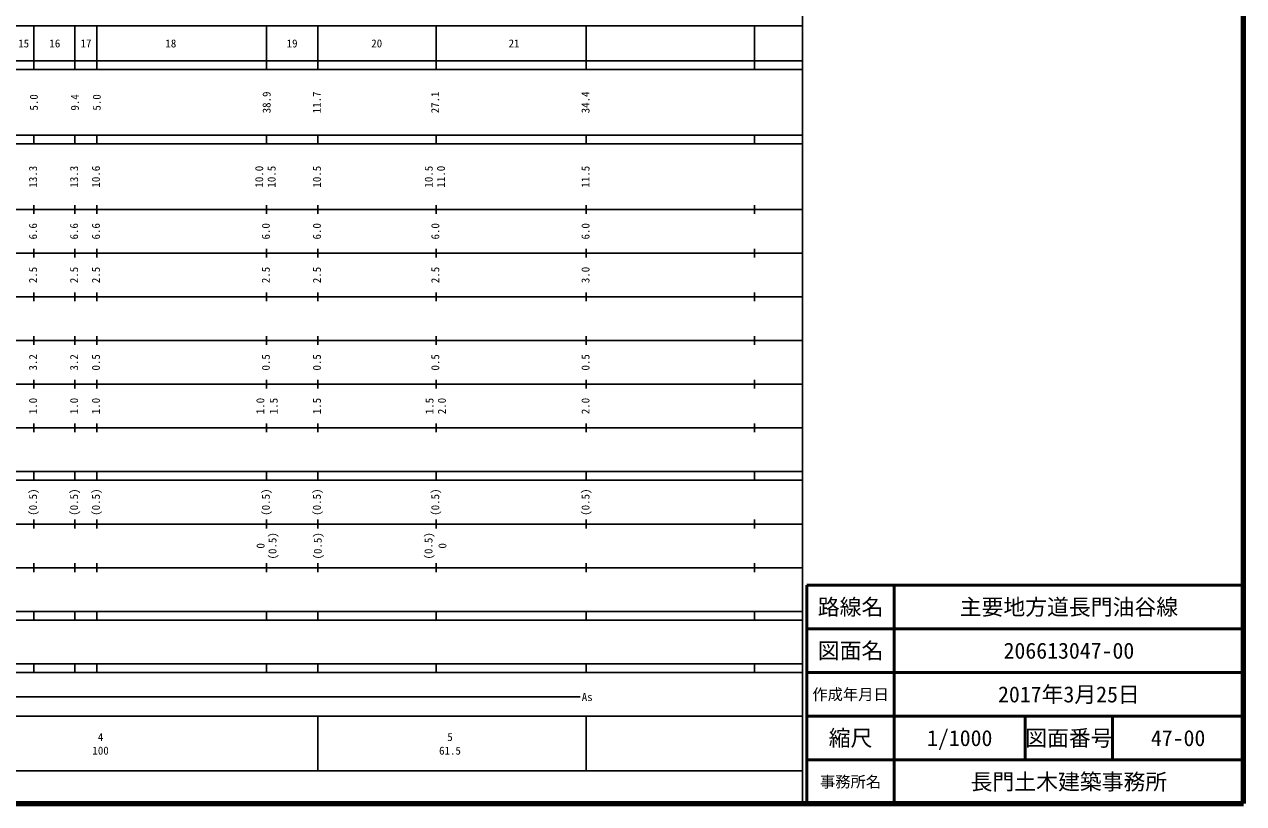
# Model space of a CAD drawing. Units: millimetres on the paper, enlarged 1000 times. Extents: x 40000 to 680000, y 20000 to 380000.
# Drawn here: x 400840 to 680000, y 20000 to 198357 of the extents above; entities that cross this region are included whole.
import ezdxf
from ezdxf.enums import TextEntityAlignment as Align

# ---------------------------------------------------------------- set-up
doc = ezdxf.new("R2010")
doc.units = ezdxf.units.MM
doc.header["$LTSCALE"] = 1000
for name, color, linetype, lineweight in [('M-TTL', 2, 'Continuous', 140), ('M-TTL-BAND', 7, 'Continuous', 25), ('M-TTL-FRAM', 2, 'Continuous', 50), ('M-TTL-LINE', 7, 'Continuous', 50), ('M-TTL-TXT', 7, 'Continuous', 13)]:
    doc.layers.add(name, color=color, linetype=linetype, lineweight=lineweight)
doc.styles.add('ＭＳ ゴシック', font='')
doc.styles.get('ＭＳ ゴシック').set_extended_font_data('MS Gothic')

msp = doc.modelspace()

# ---------------------------------------------------------------- linework, layer by layer
at = {"layer": 'M-TTL'}
for p, q in [((680000, 20000), (680000, 380000)), ((40000, 20000), (680000, 20000))]:
    msp.add_line(p, q, dxfattribs=at)
at = {"layer": 'M-TTL-BAND'}
for p, q in [((579000, 20000), (579000, 370000)), ((68000, 198000), (579000, 198000)), ((403000, 198000), (403000, 188000)), ((412400, 198000), (412400, 188000)), ((417400, 198000), (417400, 188000)), ((456300, 198000), (456300, 188000)), ((468000, 198000), (468000, 188000)), ((495100, 198000), (495100, 188000)), ((529500, 198000), (529500, 188000)), ((568000, 198000), (568000, 188000)), ((40000, 190000), (579000, 190000)), ((40000, 188000), (579000, 188000)), ((40000, 173000), (579000, 173000)), ((40000, 171000), (579000, 171000)), ((403000, 173000), (403000, 171000)), ((412400, 173000), (412400, 171000)), ((417400, 173000), (417400, 171000)), ((456300, 173000), (456300, 171000)), ((468000, 171000), (468000, 173000)), ((495100, 171000), (495100, 173000)), ((529500, 173000), (529500, 171000)), ((568000, 171000), (568000, 173000)), ((403000, 157000), (403000, 155000)), ((412400, 157000), (412400, 155000)), ((417400, 157000), (417400, 155000)), ((456300, 157000), (456300, 155000)), ((468000, 155000), (468000, 157000)), ((495100, 155000), (495100, 157000)), ((529500, 157000), (529500, 155000)), ((568000, 155000), (568000, 157000)), ((40000, 156000), (579000, 156000)), ((46000, 146000), (579000, 146000)), ((403000, 147000), (403000, 145000)), ((412400, 147000), (412400, 145000)), ((417400, 147000), (417400, 145000)), ((456300, 147000), (456300, 145000)), ((468000, 145000), (468000, 147000)), ((495100, 145000), (495100, 147000)), ((529500, 147000), (529500, 145000)), ((568000, 145000), (568000, 147000)), ((403000, 137000), (403000, 135000)), ((412400, 137000), (412400, 135000)), ((417400, 137000), (417400, 135000)), ((456300, 137000), (456300, 135000)), ((468000, 135000), (468000, 137000)), ((495100, 135000), (495100, 137000)), ((529500, 137000), (529500, 135000)), ((568000, 135000), (568000, 137000)), ((52000, 136000), (579000, 136000)), ((46000, 126000), (579000, 126000)), ((403000, 127000), (403000, 125000)), ((412400, 127000), (412400, 125000)), ((417400, 127000), (417400, 125000)), ((456300, 127000), (456300, 125000)), ((468000, 125000), (468000, 127000)), ((495100, 125000), (495100, 127000)), ((529500, 127000), (529500, 125000)), ((568000, 125000), (568000, 127000)), ((52000, 116000), (579000, 116000)), ((403000, 117000), (403000, 115000)), ((412400, 117000), (412400, 115000)), ((417400, 117000), (417400, 115000)), ((456300, 117000), (456300, 115000)), ((468000, 115000), (468000, 117000)), ((495100, 115000), (495100, 117000)), ((529500, 117000), (529500, 115000)), ((568000, 115000), (568000, 117000)), ((403000, 107000), (403000, 105000)), ((412400, 107000), (412400, 105000)), ((417400, 107000), (417400, 105000)), ((456300, 107000), (456300, 105000)), ((468000, 105000), (468000, 107000)), ((495100, 105000), (495100, 107000)), ((529500, 107000), (529500, 105000)), ((568000, 105000), (568000, 107000)), ((46000, 106000), (579000, 106000)), ((40000, 96000), (579000, 96000)), ((403000, 96000), (403000, 94000)), ((412400, 96000), (412400, 94000)), ((417400, 96000), (417400, 94000)), ((456300, 96000), (456300, 94000)), ((468000, 94000), (468000, 96000)), ((495100, 94000), (495100, 96000)), ((529500, 96000), (529500, 94000)), ((568000, 94000), (568000, 96000)), ((40000, 94000), (579000, 94000)), ((49000, 84000), (579000, 84000)), ((403000, 85000), (403000, 83000)), ((412400, 85000), (412400, 83000)), ((417400, 85000), (417400, 83000)), ((456300, 85000), (456300, 83000)), ((468000, 83000), (468000, 85000)), ((495100, 83000), (495100, 85000)), ((529500, 85000), (529500, 83000)), ((568000, 83000), (568000, 85000)), ((40000, 74000), (579000, 74000)), ((403000, 75000), (403000, 73000)), ((412400, 75000), (412400, 73000)), ((417400, 75000), (417400, 73000)), ((456300, 75000), (456300, 73000)), ((468000, 73000), (468000, 75000)), ((495100, 73000), (495100, 75000)), ((529500, 75000), (529500, 73000)), ((568000, 73000), (568000, 75000)), ((40000, 64000), (579000, 64000)), ((40000, 62000), (579000, 62000)), ((403000, 64000), (403000, 62000)), ((412400, 64000), (412400, 62000)), ((417400, 64000), (417400, 62000)), ((456300, 64000), (456300, 62000)), ((468000, 62000), (468000, 64000)), ((495100, 62000), (495100, 64000)), ((529500, 64000), (529500, 62000)), ((568000, 62000), (568000, 64000)), ((40000, 52000), (579000, 52000)), ((403000, 52000), (403000, 50000)), ((412400, 52000), (412400, 50000)), ((417400, 52000), (417400, 50000)), ((456300, 52000), (456300, 50000)), ((468000, 50000), (468000, 52000)), ((495100, 50000), (495100, 52000)), ((529500, 52000), (529500, 50000)), ((568000, 50000), (568000, 52000)), ((40000, 50000), (579000, 50000)), ((70805, 44406), (528064, 44406)), ((40000, 40000), (579000, 40000)), ((468000, 40000), (468000, 27500)), ((529500, 40000), (529500, 27500)), ((68000, 27500), (579000, 27500))]:
    msp.add_line(p, q, dxfattribs=at)
at = {"layer": 'M-TTL-FRAM'}
for p, q in [((680000, 70000), (580000, 70000)), ((580000, 70000), (580000, 20000))]:
    msp.add_line(p, q, dxfattribs=at)
at = {"layer": 'M-TTL-LINE'}
for p, q in [((600000, 70000), (600000, 20000)), ((680000, 60000), (580000, 60000)), ((680000, 50000), (580000, 50000)), ((680000, 40000), (580000, 40000)), ((630000, 40000), (630000, 30000)), ((650000, 40000), (650000, 30000)), ((680000, 30000), (580000, 30000))]:
    msp.add_line(p, q, dxfattribs=at)

# ---------------------------------------------------------------- texts
at = {"layer": 'M-TTL-BAND', "style": 'ＭＳ ゴシック'}
for s, p in [('15', (400684, 194000)), ('16', (407817, 194000)), ('17', (414950, 194000)), ('18', (434374, 194000)), ('19', (462138, 194000)), ('20', (481510, 194000)), ('21', (512963, 194000)), ('As', (529701, 44406)), ('4', (418288, 35238)), ('5', (498290, 35238)), ('100', (418288, 32131)), ('61.5', (498290, 32131))]:
    msp.add_text(s, height=1833, dxfattribs=at).set_placement(p, align=Align.MIDDLE_CENTER)
for s, p in [('5.0', (403000, 180500)), ('9.4', (412400, 180500)), ('5.0', (417400, 180500)), ('38.9', (456300, 180500)), ('11.7', (467787, 180500)), ('27.1', (494887, 180500)), ('34.4', (529312, 180500)), ('13.3', (402812, 163500)), ('13.3', (412212, 163500)), ('10.6', (417212, 163500)), ('10.0', (454595, 163500)), ('10.5', (457434, 163500)), ('10.5', (467812, 163500)), ('10.5', (493412, 163500)), ('11.0', (496219, 163500)), ('11.5', (529312, 163500)), ('6.6', (402812, 151000)), ('6.6', (412212, 151000)), ('6.6', (417212, 151000)), ('6.0', (456112, 151000)), ('6.0', (467812, 151000)), ('6.0', (494912, 151000)), ('6.0', (529312, 151000)), ('2.5', (402812, 141000)), ('2.5', (412212, 141000)), ('2.5', (417212, 141000)), ('2.5', (456112, 141000)), ('2.5', (467812, 141000)), ('2.5', (494912, 141000)), ('3.0', (529312, 141000)), ('3.2', (402812, 121000)), ('3.2', (412212, 121000)), ('0.5', (417212, 121000)), ('0.5', (456112, 121000)), ('0.5', (467812, 121000)), ('0.5', (494912, 121000)), ('0.5', (529312, 121000)), ('1.0', (402812, 111000)), ('1.0', (412212, 111000)), ('1.0', (417212, 111000)), ('1.0', (454848, 111000)), ('1.5', (457922, 111000)), ('1.5', (467812, 111000)), ('1.5', (493594, 111000)), ('2.0', (496423, 111000)), ('2.0', (529312, 111000)), ('(0.5)', (402812, 89000)), ('(0.5)', (412212, 89000)), ('(0.5)', (417212, 89000)), ('(0.5)', (456112, 89000)), ('(0.5)', (467812, 89000)), ('(0.5)', (494912, 89000)), ('(0.5)', (529312, 89000)), ('(0.5)', (457640, 79000)), ('(0.5)', (468000, 79000)), ('(0.5)', (493367, 79000)), ('0', (454907, 79000)), ('0', (496550, 79000))]:
    msp.add_text(s, height=1833, rotation=90, dxfattribs=at).set_placement(p, align=Align.MIDDLE_CENTER)
at = {"layer": 'M-TTL-TXT', "style": 'ＭＳ ゴシック'}
for s, height, p in [('路線名', 3666, (590000, 65000)), ('主要地方道長門油谷線', 3666, (640000, 65000)), ('図面名', 3666, (590000, 55000)), ('206613047-00', 3666, (640000, 55000)), ('作成年月日', 2566, (590000, 45000)), ('2017年3月25日', 3666, (640000, 45000)), ('縮尺', 3666, (590000, 35000)), ('1/1000', 3666, (615000, 35000)), ('図面番号', 3666, (640000, 35000)), ('47-00', 3666, (665000, 35000)), ('事務所名', 2566, (590000, 25000)), ('長門土木建築事務所', 3666, (640000, 25000))]:
    msp.add_text(s, height=height, dxfattribs=at).set_placement(p, align=Align.MIDDLE_CENTER)

doc.saveas('drawing.dxf')
